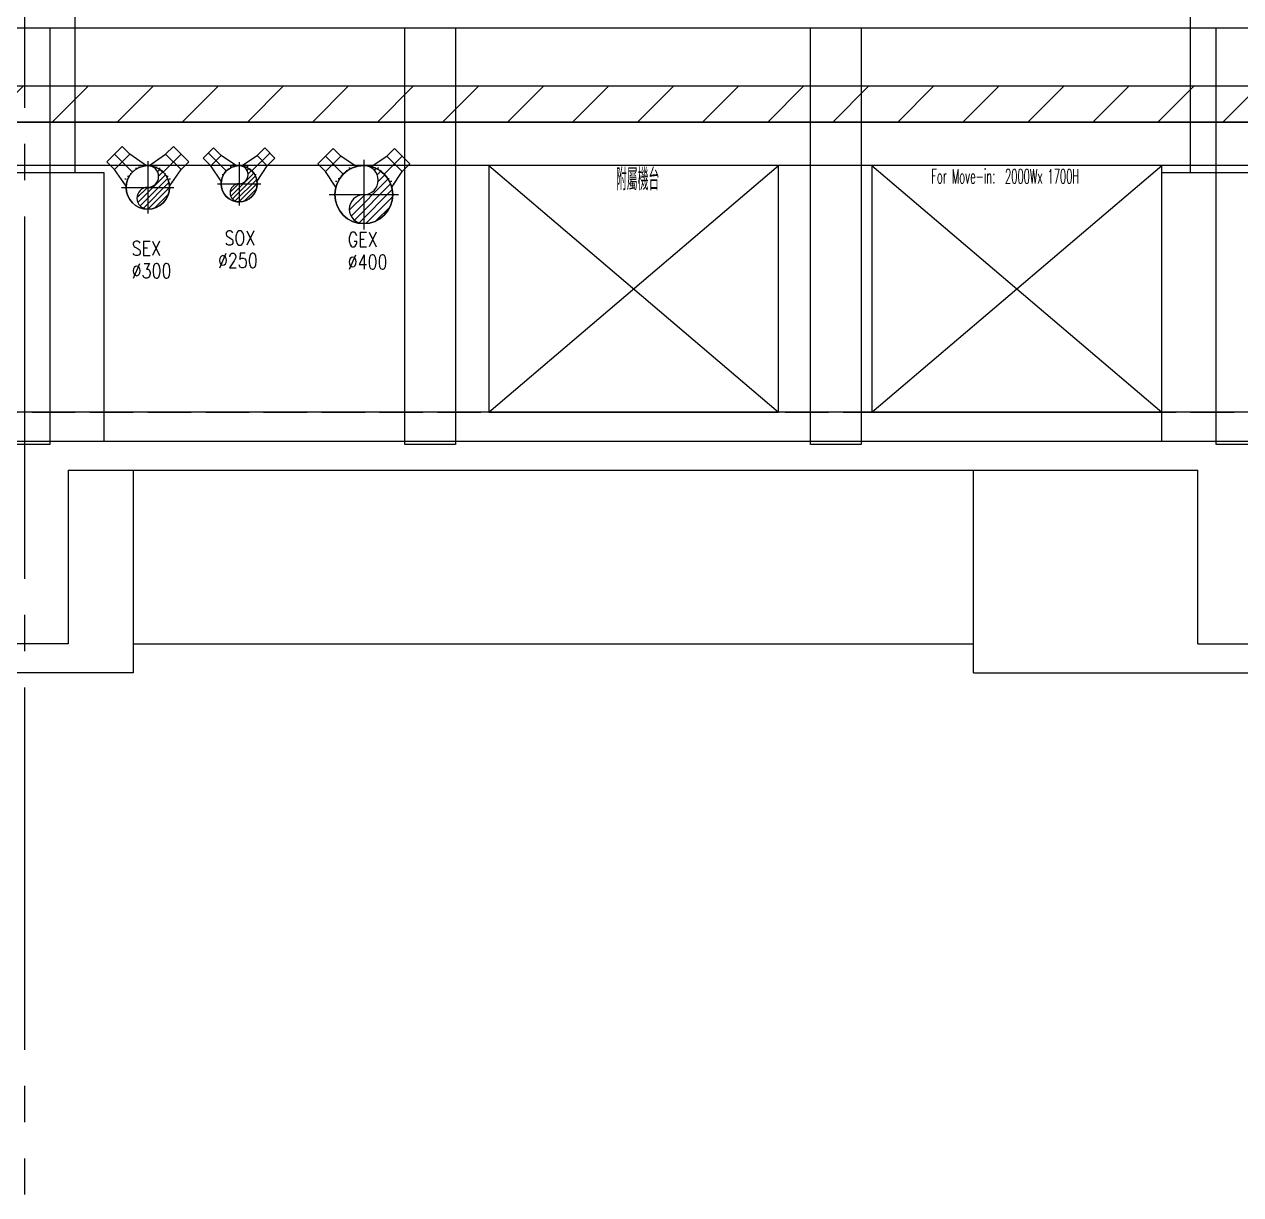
# Model space of a CAD drawing. Extents: x -3080 to 28500, y -1326 to 31609.
# Drawn here: x 20160 to 21000, y 25781 to 26588 of the extents above; entities that cross this region are included whole.
import ezdxf
from ezdxf.enums import TextEntityAlignment as Align
from ezdxf.xclip import XClip

# ---------------------------------------------------------------- set-up
doc = ezdxf.new("R2010")
doc.units = 0
doc.header["$LTSCALE"] = 100
doc.header["$XCLIPFRAME"] = 2
for name, pattern in [('188K-SM-07-F10-MECH-CR PIPE-Y2257103$0$AP6A-SM-08-FR1-001-A_AAS 210916$0$CENTER', [50.800000000000004, 31.75, -6.35, 6.35, -6.35]), ('188K-SM-07-F10-MECH-CR PIPE-Y2257103$0$AP6A-SM-08-FR1-001-A_AAS 210916$0$DOT', [0.25, 0, -0.25]), ('188K-SM-07-F10-MECH-CR PIPE-Y2257103$0$CENTER2', [1.125, 0.75, -0.125, 0.125, -0.125]), ('188K-SM-07-F10-MECH-CR PIPE-Y2257103$0$X-S-FAB_SL ALL$0$COL-CEN-LIN', [3.25, 2.5, -0.25, 0.25, -0.25]), ('188K-SM-07-F10-MECH-CR PIPE-Y2257103$0$X-S-FAB_SL ALL$0$HIDDEN', [0.4, 0.3, -0.1])]:
    doc.linetypes.add(name, pattern=pattern)
for name, color, linetype in [('0-xref', 8, 'Continuous'), ('188K-SM-07-F10-MECH-CR PIPE-Y2257103$0$0-CF-AAS-GEX', 5, 'Continuous'), ('188K-SM-07-F10-MECH-CR PIPE-Y2257103$0$0-CF-AAS-SEX', 3, 'Continuous'), ('188K-SM-07-F10-MECH-CR PIPE-Y2257103$0$0-CF-AAS-VEX', 6, 'Continuous'), ('188K-SM-07-F10-MECH-CR PIPE-Y2257103$0$0-FIRE', 1, 'Continuous'), ('188K-SM-07-F10-MECH-CR PIPE-Y2257103$0$0-hookupzoom', 4, 'Continuous'), ('188K-SM-07-F10-MECH-CR PIPE-Y2257103$0$AP6A-SM-08-FR1-001-A_AAS 210916$0$0-Block Center-Line', 1, '188K-SM-07-F10-MECH-CR PIPE-Y2257103$0$AP6A-SM-08-FR1-001-A_AAS 210916$0$CENTER'), ('188K-SM-07-F10-MECH-CR PIPE-Y2257103$0$AP6A-SM-08-FR1-001-A_AAS 210916$0$0-Block Support-Line', 7, '188K-SM-07-F10-MECH-CR PIPE-Y2257103$0$AP6A-SM-08-FR1-001-A_AAS 210916$0$DOT'), ('188K-SM-07-F10-MECH-CR PIPE-Y2257103$0$Block Center-Line', 1, '188K-SM-07-F10-MECH-CR PIPE-Y2257103$0$CENTER2'), ('188K-SM-07-F10-MECH-CR PIPE-Y2257103$0$X-S-FAB_SL ALL$0$ASP_1', 1, 'Continuous'), ('188K-SM-07-F10-MECH-CR PIPE-Y2257103$0$X-S-FAB_SL ALL$0$ASP_8', 8, 'Continuous'), ('188K-SM-07-F10-MECH-CR PIPE-Y2257103$0$X-S-FAB_SL ALL$0$BEAM-S', 2, 'Continuous'), ('188K-SM-07-F10-MECH-CR PIPE-Y2257103$0$X-S-FAB_SL ALL$0$CCL', 15, '188K-SM-07-F10-MECH-CR PIPE-Y2257103$0$X-S-FAB_SL ALL$0$COL-CEN-LIN'), ('188K-SM-07-F10-MECH-CR PIPE-Y2257103$0$X-S-FAB_SL ALL$0$HID', 5, '188K-SM-07-F10-MECH-CR PIPE-Y2257103$0$X-S-FAB_SL ALL$0$HIDDEN')]:
    doc.layers.add(name, color=color, linetype=linetype)
doc.styles.add('188K-SM-07-F10-MECH-CR PIPE-Y2257103$0$T0', font='simplex.shx', dxfattribs={"width": 0.8, "bigfont": 'chineset.shx'})
doc.styles.add('188K-SM-07-F10-MECH-CR PIPE-Y2257103$0$XCL-SEC 7-HVAC-PIPING-P-T13007$0$LK-TXT2-E', font='romans.shx', dxfattribs={"width": 0.8, "bigfont": 'chineset.shx'})

# ---------------------------------------------------------------- blocks, each defined once
blk = doc.blocks.new('*U1554')
h = blk.add_hatch()
h.set_pattern_fill('ANSI31', color=256, scale=0.8571428571428572, style=0)
h.set_pattern_definition([(45, (0, 1.959434878635765e-14), (-1.924340597371961, 1.924340597371962), [])])
h.paths.add_polyline_path([(-2.664535259100376e-15, -1.154631945610163e-13, 1), (-1.77635683940025e-15, 15.00000000000002, 0.4142135623730951), (-15, 1.953992523340276e-14, 0.4142135623730935), (0, -14.9999999999999, -1)])
blk.add_circle((0, 1.959434878635765e-14), 15)
for centre, start, end in [((0, 7.499999999999911), 270, 90), ((0, -7.499999999999873), 90, 270)]:
    blk.add_arc(centre, 7.500000000000027, start, end)
at = {"layer": '188K-SM-07-F10-MECH-CR PIPE-Y2257103$0$Block Center-Line'}
for p, q in [((0, -17.99999999999998), (0, 18.00000000000002)), ((18, 1.959434878635765e-14), (-18, 1.959434878635765e-14))]:
    blk.add_line(p, q, dxfattribs=at)
blk = doc.blocks.new('*U1507')
for p, q in [((-50.00000000000004, 225), (-50.00000000000006, 300)), ((-50.00000000000006, 300), (49.99999999999994, 300)), ((49.99999999999996, 225), (49.99999999999994, 300)), ((-75.40000000000006, 99.69874623083277), (-50.00000000000004, 225)), ((-50.00000000000004, 225), (49.99999999999996, 225)), ((75.4, 99.6987462308328), (49.99999999999996, 225))]:
    blk.add_line(p, q)
blk.add_circle((0, 0), 125)
at = {"layer": '188K-SM-07-F10-MECH-CR PIPE-Y2257103$0$AP6A-SM-08-FR1-001-A_AAS 210916$0$0-Block Center-Line'}
blk.add_line((-3.552713678800501e-14, 125), (-5.441638185510768e-14, 300), dxfattribs=at)
at = {"layer": '188K-SM-07-F10-MECH-CR PIPE-Y2257103$0$AP6A-SM-08-FR1-001-A_AAS 210916$0$0-Block Support-Line'}
blk.add_line((-70.27114592707308, 125), (70.27114592707305, 125), dxfattribs=at)
blk = doc.blocks.new('*U1508')
h = blk.add_hatch()
h.set_pattern_fill('ANSI31', color=256, scale=0.7142857142857144, style=0)
h.set_pattern_definition([(44.99999999999999, (0, 1.990051048614449e-14), (-1.603617164476634, 1.603617164476634), [])])
h.paths.add_polyline_path([(-4.440892098500626e-16, -9.325873406851315e-14, 1), (0, 12.50000000000002, 0.414213562373095), (-12.5, 1.953992523340276e-14, 0.4142135623730935), (8.881784197001252e-16, -12.49999999999991, -1)])
blk.add_circle((0, 1.990051048614449e-14), 12.5)
for centre, start, end in [((0, 6.249999999999929), 270, 90), ((0, -6.249999999999893), 90, 270)]:
    blk.add_arc(centre, 6.250000000000022, start, end)
at = {"layer": '188K-SM-07-F10-MECH-CR PIPE-Y2257103$0$Block Center-Line'}
for p, q in [((0, -14.99999999999998), (0, 15.00000000000002)), ((15, 1.990051048614449e-14), (-15, 1.990051048614449e-14))]:
    blk.add_line(p, q, dxfattribs=at)
blk = doc.blocks.new('*U1506')
for p, q in [((-50.00000000000004, 225), (-50.00000000000006, 300)), ((-50.00000000000006, 300), (49.99999999999994, 300)), ((49.99999999999996, 225), (49.99999999999994, 300)), ((-75.40000000000006, 99.69874623083277), (-50.00000000000004, 225)), ((-50.00000000000004, 225), (49.99999999999996, 225)), ((75.4, 99.6987462308328), (49.99999999999996, 225))]:
    blk.add_line(p, q)
blk.add_circle((0, 0), 125)
at = {"layer": '188K-SM-07-F10-MECH-CR PIPE-Y2257103$0$AP6A-SM-08-FR1-001-A_AAS 210916$0$0-Block Center-Line'}
blk.add_line((-3.552713678800501e-14, 125), (-5.441638185510768e-14, 300), dxfattribs=at)
at = {"layer": '188K-SM-07-F10-MECH-CR PIPE-Y2257103$0$AP6A-SM-08-FR1-001-A_AAS 210916$0$0-Block Support-Line'}
blk.add_line((-70.27114592707308, 125), (70.27114592707305, 125), dxfattribs=at)
blk = doc.blocks.new('*U1517')
for p, q in [((-75.00000000000007, 300), (-75.00000000000009, 375)), ((-75.00000000000009, 375), (74.99999999999989, 375)), ((74.9999999999999, 300), (74.99999999999989, 375)), ((-100.4000000000001, 172.9735239856088), (-75.00000000000007, 300)), ((-75.00000000000007, 300), (74.9999999999999, 300)), ((100.3999999999999, 172.9735239856088), (74.9999999999999, 300))]:
    blk.add_line(p, q)
blk.add_circle((0, 0), 200)
at = {"layer": '188K-SM-07-F10-MECH-CR PIPE-Y2257103$0$AP6A-SM-08-FR1-001-A_AAS 210916$0$0-Block Center-Line'}
blk.add_line((0, 200), (-8.942397556322032e-14, 375), dxfattribs=at)
at = {"layer": '188K-SM-07-F10-MECH-CR PIPE-Y2257103$0$AP6A-SM-08-FR1-001-A_AAS 210916$0$0-Block Support-Line'}
blk.add_line((-94.99583141794983, 200), (94.99583141794969, 200), dxfattribs=at)
blk = doc.blocks.new('*U1518')
h = blk.add_hatch()
h.set_pattern_fill('ANSI31', color=256, scale=1.142857142857143, style=0)
h.set_pattern_definition([(44.99999999999997, (0, 1.898202538678395e-14), (-2.565787463162615, 2.565787463162613), [])])
h.paths.add_polyline_path([(-8.881784197001252e-16, -1.625366508051229e-13, 1), (0, 20.00000000000002, 0.4142135623730951), (-20, 1.865174681370263e-14, 0.4142135623730935), (3.552713678800501e-15, -19.99999999999987, -1)])
blk.add_circle((0, 1.898202538678397e-14), 20)
for centre, start, end in [((0, 9.999999999999874), 270, 90), ((0, -9.999999999999837), 90, 270)]:
    blk.add_arc(centre, 10.00000000000004, start, end)
at = {"layer": '188K-SM-07-F10-MECH-CR PIPE-Y2257103$0$Block Center-Line'}
for p, q in [((0, -23.99999999999999), (0, 24.00000000000001)), ((24, 1.898202538678397e-14), (-24, 1.898202538678397e-14))]:
    blk.add_line(p, q, dxfattribs=at)
blk = doc.blocks.new('*U1516')
for p, q in [((-75.00000000000007, 300), (-75.00000000000009, 375)), ((-75.00000000000009, 375), (74.99999999999989, 375)), ((74.9999999999999, 300), (74.99999999999989, 375)), ((-100.4000000000001, 172.9735239856088), (-75.00000000000007, 300)), ((-75.00000000000007, 300), (74.9999999999999, 300)), ((100.3999999999999, 172.9735239856088), (74.9999999999999, 300))]:
    blk.add_line(p, q)
blk.add_circle((0, 0), 200)
at = {"layer": '188K-SM-07-F10-MECH-CR PIPE-Y2257103$0$AP6A-SM-08-FR1-001-A_AAS 210916$0$0-Block Center-Line'}
blk.add_line((0, 200), (-8.942397556322032e-14, 375), dxfattribs=at)
at = {"layer": '188K-SM-07-F10-MECH-CR PIPE-Y2257103$0$AP6A-SM-08-FR1-001-A_AAS 210916$0$0-Block Support-Line'}
blk.add_line((-94.99583141794983, 200), (94.99583141794969, 200), dxfattribs=at)
blk = doc.blocks.new('188K-SM-07-F10-MECH-CR PIPE-Y2257103$0$X-S-FAB_SL ALL$0$A$Ceb448ab1')
at = {"layer": '188K-SM-07-F10-MECH-CR PIPE-Y2257103$0$X-S-FAB_SL ALL$0$CCL'}
blk.add_line((20160, 3600), (20160, 0), dxfattribs=at)
blk = doc.blocks.new('*U1541')
at = {"color": 241}
blk.add_lwpolyline([(17.5, 49.99999999995634), (-17.5, 49.99999999995634), (-17.5, 337.5), (17.5, 337.5)], close=True, dxfattribs=at)
blk = doc.blocks.new('188K-SM-07-F10-MECH-CR PIPE-Y2257103$0$X-S-FAB_SL ALL')
at = {"color": 241}
for p, q in [((-2628.521399346166, -72748.97692126507), (19076.47860110087, -72748.97692126507)), ((-2628.521399346166, -72788.97692126507), (19076.47860110087, -72788.97692126507))]:
    blk.add_line(p, q, dxfattribs=at)
at = {"layer": '188K-SM-07-F10-MECH-CR PIPE-Y2257103$0$X-S-FAB_SL ALL$0$ASP_1'}
for p, q in [((12198.97860065383, -73033.97692126504), (19076.47860110087, -73033.97692126504)), ((15716.47860065383, -73053.97692126504), (16496.47860065383, -73053.97692126504)), ((15716.47860065383, -73053.97692126504), (15716.47860065383, -73173.97692126504)), ((16496.47860065383, -73173.97692126504), (16496.47860065383, -73053.97692126504)), ((15716.47860065383, -73173.97692126504), (15656.47860065383, -73173.97692126504)), ((16496.47860065383, -73173.97692126504), (16556.47860065383, -73173.97692126504))]:
    blk.add_line(p, q, dxfattribs=at)
at = {"layer": '188K-SM-07-F10-MECH-CR PIPE-Y2257103$0$X-S-FAB_SL ALL$0$ASP_8'}
for p, q in [((15721.47860065383, -72848.97692126504), (15721.47860065383, -71981.47692126504)), ((16491.47860065383, -72848.97692126504), (16491.47860065383, -71981.47692126504)), ((15741.47860065383, -72848.97692126504), (15631.47860065383, -72848.97692126504)), ((15741.47860065383, -73033.97692126504), (15741.47860065383, -72848.97692126504)), ((16471.47860065383, -73033.97692126504), (16471.47860065383, -72848.97692126504)), ((16581.47860065383, -72848.97692126504), (16471.47860065383, -72848.97692126504)), ((15761.47860065383, -73053.97692126504), (15761.47860065383, -73193.97692126504)), ((16341.47860065383, -73193.97692126504), (16341.47860065383, -73053.97692126504)), ((15761.47860065383, -73173.97692126503), (16341.47860065383, -73173.97692126504)), ((15761.47860065383, -73193.97692126504), (15611.47860065383, -73193.97692126504)), ((16341.47860065383, -73193.97692126504), (16711.47860065383, -73193.97692126504))]:
    blk.add_line(p, q, dxfattribs=at)
at = {"layer": '188K-SM-07-F10-MECH-CR PIPE-Y2257103$0$X-S-FAB_SL ALL$0$HID'}
blk.add_line((-2628.521399346166, -73013.97692126504), (19076.47860110088, -73013.97692126504), dxfattribs=at)
at = {"layer": '188K-SM-07-F10-MECH-CR PIPE-Y2257103$0$X-S-FAB_SL ALL$0$BEAM-S'}
for p in [(15686.47860065383, -73086.47692126503), (15966.4786001772, -73086.47692126503), (16246.47860017326, -73086.47692126503), (16526.47860065383, -73086.47692126503)]:
    blk.add_blockref('*U1541', p, dxfattribs=at)
at = {"layer": '188K-SM-07-F10-MECH-CR PIPE-Y2257103$0$X-S-FAB_SL ALL$0$CCL'}
blk.add_blockref('188K-SM-07-F10-MECH-CR PIPE-Y2257103$0$X-S-FAB_SL ALL$0$A$Ceb448ab1', (-4473.521399346166, -73553.97692126501), dxfattribs=at)
blk = doc.blocks.new('*U1556')
for p, q in [((-75.00000000000004, 250), (-75.00000000000006, 325)), ((-75.00000000000006, 325), (74.99999999999991, 325)), ((74.99999999999993, 250), (74.99999999999991, 325)), ((-100.4000000000001, 111.4443358811922), (-75.00000000000004, 250)), ((-75.00000000000004, 250), (74.99999999999993, 250)), ((100.4, 111.4443358811923), (74.99999999999993, 250.0000000000001))]:
    blk.add_line(p, q)
blk.add_circle((0, 0), 150)
at = {"layer": '188K-SM-07-F10-MECH-CR PIPE-Y2257103$0$AP6A-SM-08-FR1-001-A_AAS 210916$0$0-Block Center-Line'}
blk.add_line((0, 150), (-5.970153145843347e-14, 325), dxfattribs=at)
at = {"layer": '188K-SM-07-F10-MECH-CR PIPE-Y2257103$0$AP6A-SM-08-FR1-001-A_AAS 210916$0$0-Block Support-Line'}
blk.add_line((-93.33198242853518, 150), (93.33198242853513, 150), dxfattribs=at)
blk = doc.blocks.new('*U1555')
for p, q in [((-75.00000000000004, 250), (-75.00000000000006, 325)), ((-75.00000000000006, 325), (74.99999999999991, 325)), ((74.99999999999993, 250), (74.99999999999991, 325)), ((-100.4000000000001, 111.4443358811922), (-75.00000000000004, 250)), ((-75.00000000000004, 250), (74.99999999999993, 250)), ((100.4, 111.4443358811923), (74.99999999999993, 250.0000000000001))]:
    blk.add_line(p, q)
blk.add_circle((0, 0), 150)
at = {"layer": '188K-SM-07-F10-MECH-CR PIPE-Y2257103$0$AP6A-SM-08-FR1-001-A_AAS 210916$0$0-Block Center-Line'}
blk.add_line((0, 150), (-5.970153145843347e-14, 325), dxfattribs=at)
at = {"layer": '188K-SM-07-F10-MECH-CR PIPE-Y2257103$0$AP6A-SM-08-FR1-001-A_AAS 210916$0$0-Block Support-Line'}
blk.add_line((-93.33198242853518, 150), (93.33198242853513, 150), dxfattribs=at)
blk = doc.blocks.new('188K-SM-07-F10-MECH-CR PIPE-Y2257103')
at = {"layer": '188K-SM-07-F10-MECH-CR PIPE-Y2257103$0$0-FIRE'}
h = blk.add_hatch(dxfattribs=at)
h.set_pattern_fill('ANSI31', color=256, scale=10)
h.set_pattern_definition([(45, (0, 99332.26313715195), (-22.45064030267288, 22.45064030267288), [])])
h.paths.add_polyline_path([(23549.99995927731, 26520.7862158869), (1844.999958830274, 26520.7862158869), (1844.999958830274, 26545.78621588691), (23549.99995927731, 26545.78621588691)])
blk.add_line((23502.49995883027, 26320.78621588694), (1844.999958830274, 26320.78621588694))
blk.add_lwpolyline([(23549.99995927731, 26520.7862158869), (1844.999958830274, 26520.7862158869), (1844.999958830274, 26545.78621588691), (23549.99995927731, 26545.78621588691)], close=True, dxfattribs=at)
at = {"layer": '188K-SM-07-F10-MECH-CR PIPE-Y2257103$0$0-hookupzoom'}
blk.add_lwpolyline([(23549.99995927731, 26490.78621588688), (1844.999958830274, 26490.78621588688), (1844.999958830274, 26520.7862158869), (23549.99995927731, 26520.7862158869)], close=True, dxfattribs=at)
at = {"layer": '188K-SM-07-F10-MECH-CR PIPE-Y2257103$0$0-CF-AAS-GEX', "yscale": 0.1, "zscale": 0.1}
for name, xscale, rotation in [('*U1516', 0.1, 44.99999999999999), ('*U1517', -0.1, 315.0000000000001)]:
    blk.add_blockref(name, (20394.1372216843, 26470.78621588688), dxfattribs=dict(at, xscale=xscale, rotation=rotation))
at = {"layer": '188K-SM-07-F10-MECH-CR PIPE-Y2257103$0$0-CF-AAS-GEX', "rotation": 180}
blk.add_blockref('*U1518', (20394.1372216843, 26470.78621588688), dxfattribs=at)
at = {"layer": '188K-SM-07-F10-MECH-CR PIPE-Y2257103$0$0-CF-AAS-SEX', "rotation": 180}
blk.add_blockref('*U1554', (20244.99995883027, 26475.78621588688), dxfattribs=at)
at = {"layer": '188K-SM-07-F10-MECH-CR PIPE-Y2257103$0$0-CF-AAS-VEX', "zscale": 0.1}
for name, xscale, yscale, rotation in [('*U1506', -0.1000000000000004, 0.1000000000000004, 44.99999999999984), ('*U1507', 0.1, 0.1, 315)]:
    blk.add_blockref(name, (20308.09155328032, 26478.28621588688), dxfattribs=dict(at, xscale=xscale, yscale=yscale, rotation=rotation))
at = {"layer": '188K-SM-07-F10-MECH-CR PIPE-Y2257103$0$0-CF-AAS-VEX', "rotation": 180}
blk.add_blockref('*U1508', (20308.09155328032, 26478.28621588688), dxfattribs=at)
at = {"layer": '188K-SM-07-F10-MECH-CR PIPE-Y2257103$0$0-CF-AAS-GEX', "style": '188K-SM-07-F10-MECH-CR PIPE-Y2257103$0$T0', "width": 0.8}
for s, p in [('GEX', (20383.07863532344, 26439.84916762353)), ('%%C400', (20383.07863532344, 26424.32786286008))]:
    blk.add_text(s, height=10, dxfattribs=at).set_placement(p, align=Align.MIDDLE_LEFT)
at = {"layer": '188K-SM-07-F10-MECH-CR PIPE-Y2257103$0$0-CF-AAS-SEX', "style": '188K-SM-07-F10-MECH-CR PIPE-Y2257103$0$T0', "width": 0.8}
for s, p in [('SEX', (20233.94125613638, 26433.72751840268)), ('%%C300', (20233.94125613638, 26418.20621363923))]:
    blk.add_text(s, height=10, dxfattribs=at).set_placement(p, align=Align.MIDDLE_LEFT)
at = {"layer": '188K-SM-07-F10-MECH-CR PIPE-Y2257103$0$0-CF-AAS-VEX', "style": '188K-SM-07-F10-MECH-CR PIPE-Y2257103$0$T0', "width": 0.8}
for s, p in [('SOX', (20298.01601930249, 26440.86977247224)), ('%%C250', (20293.46205350892, 26425.3484677088))]:
    blk.add_text(s, height=10, dxfattribs=at).set_placement(p, align=Align.MIDDLE_LEFT)
ref = blk.add_blockref('188K-SM-07-F10-MECH-CR PIPE-Y2257103$0$X-S-FAB_SL ALL', (4473.52135817644, 99334.76313715198))
XClip(ref).set_block_clipping_path([(-7553.464857013634, -75341.93696454832), (24026.20256238693, -67725.76962443824)])
at = {"layer": '188K-SM-07-F10-MECH-CR PIPE-Y2257103$0$0-hookupzoom'}
for p, q in [((20480.46608336549, 26490.78621588688), (20680.46608336549, 26320.78621282396)), ((20480.46613350257, 26320.78621282396), (20680.46608336549, 26490.78621588688)), ((20744.99995883671, 26490.78621588688), (20944.99995883671, 26320.78621015992)), ((20745.00000897378, 26320.78621015992), (20944.99995883671, 26490.78621588688))]:
    blk.add_line(p, q, dxfattribs=at)
for points in [[(20480.46608336549, 26320.78621282396), (20680.46608336549, 26320.78621282396), (20680.46608336549, 26490.78621588688), (20480.46608336549, 26490.78621588688)], [(20744.99995883671, 26320.78621015992), (20944.99995883671, 26320.78621015992), (20944.99995883671, 26490.78621588688), (20744.99995883671, 26490.78621588688)]]:
    blk.add_lwpolyline(points, close=True, dxfattribs=at)
at = {"layer": '188K-SM-07-F10-MECH-CR PIPE-Y2257103$0$0-CF-AAS-SEX', "yscale": 0.1, "zscale": 0.1}
for name, xscale, rotation in [('*U1555', 0.1, 44.99999999999999), ('*U1556', -0.1, 315.0000000000001)]:
    blk.add_blockref(name, (20244.99995883027, 26475.78621588688), dxfattribs=dict(at, xscale=xscale, rotation=rotation))
at = {"layer": '188K-SM-07-F10-MECH-CR PIPE-Y2257103$0$0-hookupzoom', "style": '188K-SM-07-F10-MECH-CR PIPE-Y2257103$0$XCL-SEC 7-HVAC-PIPING-P-T13007$0$LK-TXT2-E', "width": 0.5}
for s, height, p in [('附屬機台', 15, (20568.22846441319, 26481.2974110678, -1.239071832378833e-07)), ('For Move-in:\u30002000Wx 1700H', 10, (20785.96195099733, 26483.47007053847, -1.238866153423213e-07))]:
    blk.add_text(s, height=height, dxfattribs=at).set_placement(p, align=Align.MIDDLE_LEFT)

msp = doc.modelspace()

# ---------------------------------------------------------------- block references
at = {"layer": '0-xref'}
msp.add_blockref('188K-SM-07-F10-MECH-CR PIPE-Y2257103', (0, 0), dxfattribs=at)

doc.saveas('drawing.dxf')
